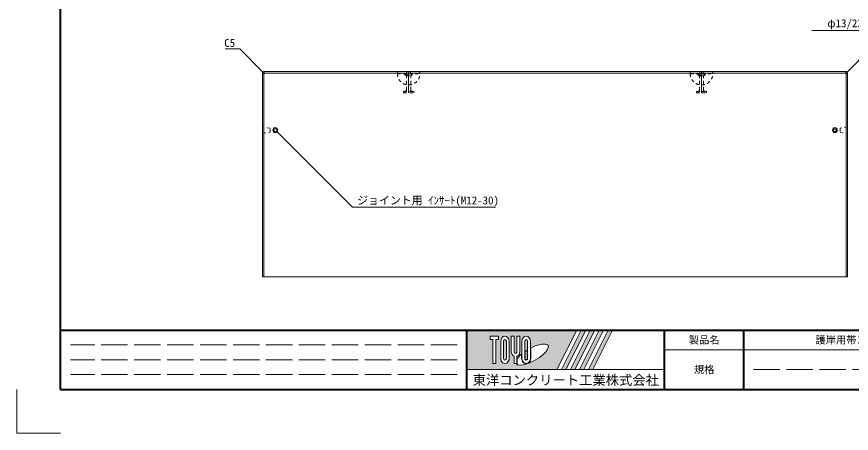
# Model space of a CAD drawing. Units: millimetres at full size, sheet at 1:15; details may follow other scales. Extents: x 175105 to 189665, y 872472 to 879507.
# Drawn here: x 185210 to 188059, y 872472 to 873894 of the extents above; entities that cross this region are included whole.
import ezdxf
from ezdxf.enums import TextEntityAlignment as Align

# ---------------------------------------------------------------- set-up
doc = ezdxf.new("R2010")
doc.units = ezdxf.units.MM
doc.header["$LTSCALE"] = 15
doc.linetypes.add('DASHED', pattern=[7.5, 6, -1.5])
doc.linetypes.add('USER2', pattern=[1.35, 0.75, -0.6])
for name, color, linetype, lineweight in [('Defpoints_3', 7, 'Continuous', 13), ('図枠', 7, 'Continuous', 5), ('寸法線', 7, 'Continuous', 13), ('本体', 2, 'Continuous', 5), ('補助線', 8, 'Continuous', 9), ('ｲﾝｻｰﾄ･ｱﾝｶｰ', 3, 'USER2', 9)]:
    doc.layers.add(name, color=color, linetype=linetype, lineweight=lineweight)
doc.styles.add('ＭＳ ゴシック', font='')
doc.styles.get('ＭＳ ゴシック').set_extended_font_data('MS Gothic')

# ---------------------------------------------------------------- blocks, each defined once
blk = doc.blocks.new('filled_arrow')
at = {"color": 0, "linetype": 'Continuous', "lineweight": -2}
blk.add_solid([(7.5, 1.25), (0, 0), (7.5, -1.25)], dxfattribs=at)

msp = doc.modelspace()

# ---------------------------------------------------------------- hatches: boundary and pattern name
at = {"layer": '図枠'}
h = msp.add_hatch(color=256, dxfattribs=at)
h.paths.add_polyline_path([(186747.1, 872824.11), (186747.1, 872689.11), (187054.44, 872689.11), (187121.94, 872824.11)])
edge = h.paths.add_edge_path(flags=16)
edge.add_ellipse((186969.48, 872740.52), major_axis=(54.55, 30.53), ratio=0.3471473, start_angle=-144.31122, end_angle=72.1899, ccw=False)
edge.add_ellipse((186949.28, 872727.34), major_axis=(0, 18.56), ratio=0.8463542, start_angle=-160.70346, end_angle=-90)
edge.add_line((186964.99, 872727.34), (186964.99, 872762.72))
edge = h.paths.add_edge_path(flags=16)
edge.add_ellipse((186949.28, 872785.88), major_axis=(0, 17.13), ratio=0.8463542, start_angle=-90, end_angle=90, ccw=False)
edge.add_line((186963.78, 872785.88), (186963.78, 872727.34))
edge.add_ellipse((186949.28, 872727.34), major_axis=(0, 17.13), ratio=0.8463542, start_angle=90, end_angle=-90, ccw=False)
edge.add_line((186934.78, 872727.34), (186934.78, 872785.88))
edge = h.paths.add_edge_path(flags=16)
edge.add_line((186954.11, 872785.88), (186954.11, 872727.34))
edge.add_ellipse((186949.28, 872727.34), major_axis=(0, 5.71), ratio=0.8463542, start_angle=90, end_angle=-90, ccw=False)
edge.add_line((186944.44, 872727.34), (186944.44, 872785.88))
edge.add_ellipse((186949.28, 872785.88), major_axis=(0, 5.71), ratio=0.8463542, start_angle=-90, end_angle=90, ccw=False)
edge = h.paths.add_edge_path(flags=16)
edge.add_line((186952.9, 872755.96), (186952.9, 872727.34))
edge.add_ellipse((186949.28, 872727.34), major_axis=(0, 4.28), ratio=0.8463541, start_angle=90, end_angle=-90, ccw=False)
edge.add_line((186945.65, 872727.34), (186945.65, 872751.27))
edge.add_ellipse((186969.48, 872740.52), major_axis=(54.55, 30.53), ratio=0.3471473, start_angle=107.79174, end_angle=126.47132, ccw=False)
edge = h.paths.add_edge_path(flags=16)
edge.add_ellipse((186913.02, 872750.54), major_axis=(0, 17.13), ratio=0.8463542, start_angle=-163.34117, end_angle=-90, ccw=False)
edge.add_line((186917.86, 872734.39), (186917.86, 872710.2))
edge.add_line((186917.86, 872710.2), (186908.19, 872710.2))
edge.add_line((186908.19, 872710.2), (186908.19, 872734.39))
edge.add_ellipse((186913.02, 872750.54), major_axis=(0, 17.13), ratio=0.8463542, start_angle=90, end_angle=163.34117, ccw=False)
edge.add_line((186898.52, 872750.54), (186898.52, 872803.02))
edge.add_line((186898.52, 872803.02), (186908.19, 872803.02))
edge.add_line((186908.19, 872803.02), (186908.19, 872750.54))
edge.add_ellipse((186913.02, 872750.54), major_axis=(0, 5.71), ratio=0.8463542, start_angle=90, end_angle=-90)
edge.add_line((186917.86, 872750.54), (186917.86, 872803.02))
edge.add_line((186917.86, 872803.02), (186927.53, 872803.02))
edge.add_line((186927.53, 872803.02), (186927.53, 872750.54))
edge = h.paths.add_edge_path(flags=16)
edge.add_line((186933.57, 872742.11), (186933.57, 872727.34))
edge.add_ellipse((186949.28, 872727.34), major_axis=(0, 18.56), ratio=0.8463542, start_angle=90, end_angle=-171.54427)
edge.add_ellipse((186969.48, 872740.52), major_axis=(54.55, 30.53), ratio=0.3471473, start_angle=-178.64954, end_angle=-148.29244, ccw=False)
edge.add_line((186915.77, 872708.78), (186919.07, 872708.78))
edge.add_line((186919.07, 872708.78), (186919.07, 872726.87))
edge.add_ellipse((186969.48, 872740.52), major_axis=(54.55, 30.53), ratio=0.3471473, start_angle=148.21912, end_angle=165.90812, ccw=False)
edge = h.paths.add_edge_path(flags=16)
edge.add_ellipse((186876.77, 872785.88), major_axis=(0, 17.13), ratio=0.8463542, start_angle=-90, end_angle=90, ccw=False)
edge.add_line((186891.27, 872785.88), (186891.27, 872727.34))
edge.add_ellipse((186876.77, 872727.34), major_axis=(0, 17.13), ratio=0.8463542, start_angle=90, end_angle=-90, ccw=False)
edge.add_line((186862.27, 872727.34), (186862.27, 872785.88))
edge = h.paths.add_edge_path(flags=16)
edge.add_line((186881.6, 872785.88), (186881.6, 872727.34))
edge.add_ellipse((186876.77, 872727.34), major_axis=(0, 5.71), ratio=0.8463542, start_angle=90, end_angle=-90, ccw=False)
edge.add_line((186871.93, 872727.34), (186871.93, 872785.88))
edge.add_ellipse((186876.77, 872785.88), major_axis=(0, 5.71), ratio=0.8463542, start_angle=-90, end_angle=90, ccw=False)
h.paths.add_polyline_path([(186855.02, 872803.02), (186855.02, 872791.59), (186845.35, 872791.59), (186845.35, 872710.2), (186835.68, 872710.2), (186835.68, 872791.59), (186826.01, 872791.59), (186826.01, 872803.02)], flags=16)
for points in [[(187069.75, 872689.11), (187085.06, 872689.11), (187152.56, 872824.11), (187137.25, 872824.11)], [(187183.19, 872824.11), (187167.88, 872824.11), (187100.38, 872689.11), (187115.69, 872689.11)], [(187213.82, 872824.11), (187198.51, 872824.11), (187131.01, 872689.11), (187146.32, 872689.11)], [(187244.45, 872824.11), (187229.13, 872824.11), (187161.63, 872689.11), (187176.95, 872689.11)]]:
    msp.add_hatch(color=256, dxfattribs=at).paths.add_polyline_path(points)

# ---------------------------------------------------------------- linework, layer by layer
at = {"layer": 'Defpoints_3'}
for p, q in [((185209.6, 872621.61), (185209.6, 872471.61)), ((185209.6, 872471.61), (185359.6, 872471.61))]:
    msp.add_line(p, q, dxfattribs=at)
at = {"layer": '図枠', "lineweight": 40}
for p, q in [((185359.6, 872621.61), (185359.6, 875321.61)), ((185359.6, 872824.11), (189514.6, 872824.11)), ((186747.1, 872621.61), (186747.1, 872824.11)), ((187422.1, 872621.61), (187422.1, 872824.11)), ((187692.1, 872621.61), (187692.1, 872824.11)), ((185359.6, 872621.61), (189514.6, 872621.61))]:
    msp.add_line(p, q, dxfattribs=at)
at = {"layer": '図枠'}
for p, q in [((186747.1, 872824.11), (187121.94, 872824.11)), ((186826.01, 872803.02), (186826.01, 872791.59)), ((186826.01, 872803.02), (186855.02, 872803.02)), ((186855.02, 872803.02), (186855.02, 872791.59)), ((186898.52, 872803.02), (186908.19, 872803.02)), ((186898.52, 872750.54), (186898.52, 872803.02)), ((186908.19, 872803.02), (186908.19, 872750.54)), ((186917.86, 872803.02), (186927.53, 872803.02)), ((186917.86, 872750.54), (186917.86, 872803.02)), ((186927.53, 872803.02), (186927.53, 872750.54)), ((187121.94, 872824.11), (187054.44, 872689.11)), ((187137.25, 872824.11), (187069.75, 872689.11)), ((187152.56, 872824.11), (187085.06, 872689.11)), ((187167.88, 872824.11), (187100.38, 872689.11)), ((187183.19, 872824.11), (187115.69, 872689.11)), ((187198.51, 872824.11), (187131.01, 872689.11)), ((187137.25, 872824.11), (187152.56, 872824.11)), ((187213.82, 872824.11), (187146.32, 872689.11)), ((187229.13, 872824.11), (187161.63, 872689.11)), ((187167.88, 872824.11), (187183.19, 872824.11)), ((187244.45, 872824.11), (187176.95, 872689.11)), ((187198.51, 872824.11), (187213.82, 872824.11)), ((187229.13, 872824.11), (187244.45, 872824.11)), ((186835.68, 872791.59), (186826.01, 872791.59)), ((186835.68, 872791.59), (186835.68, 872710.2)), ((186845.35, 872791.59), (186845.35, 872710.2)), ((186855.02, 872791.59), (186845.35, 872791.59)), ((186862.27, 872785.88), (186862.27, 872727.34)), ((186871.93, 872727.34), (186871.93, 872785.88)), ((186881.6, 872785.88), (186881.6, 872727.34)), ((186891.27, 872727.34), (186891.27, 872785.88)), ((186934.78, 872785.88), (186934.78, 872727.34)), ((186944.44, 872727.34), (186944.44, 872785.88)), ((186954.11, 872785.88), (186954.11, 872727.34)), ((186963.78, 872727.34), (186963.78, 872785.88)), ((186933.57, 872742.11), (186933.57, 872727.34)), ((186945.65, 872727.34), (186945.65, 872751.27)), ((186952.9, 872755.96), (186952.9, 872727.34)), ((186964.99, 872727.34), (186964.99, 872762.72)), ((186908.19, 872734.39), (186908.19, 872710.2)), ((186917.86, 872734.39), (186917.86, 872710.2)), ((186919.07, 872726.87), (186919.07, 872708.78)), ((186747.1, 872689.11), (187054.44, 872689.11)), ((186845.35, 872710.2), (186835.68, 872710.2)), ((186917.86, 872710.2), (186908.19, 872710.2)), ((186915.77, 872708.78), (186919.07, 872708.78)), ((187069.75, 872689.11), (187085.06, 872689.11)), ((187100.38, 872689.11), (187115.69, 872689.11)), ((187131.01, 872689.11), (187146.32, 872689.11)), ((187161.63, 872689.11), (187176.95, 872689.11))]:
    msp.add_line(p, q, dxfattribs=at)
at = {"layer": '図枠', "linetype": 'DASHED', "lineweight": 9}
for p, q in [((186713.35, 872773.48), (185393.35, 872773.48)), ((186713.35, 872722.86), (185393.35, 872722.86)), ((188603.35, 872689.11), (187725.85, 872689.11)), ((186713.35, 872672.23), (185393.35, 872672.23))]:
    msp.add_line(p, q, dxfattribs=at)
at = {"layer": '図枠', "lineweight": 13}
msp.add_line((189514.6, 872756.61), (187422.1, 872756.61), dxfattribs=at)
at = {"layer": '図枠'}
for centre, major_axis, ratio, start_param, end_param in [((186876.77, 872785.88), (0, 17.13), 0.846354, 4.712389, 7.8539816), ((186949.28, 872785.88), (0, 17.13), 0.846354, 4.712389, 7.8539816), ((186876.77, 872785.88), (0, 5.71), 0.846354, 4.712389, 7.8539816), ((186949.28, 872785.88), (0, 5.71), 0.846354, 4.712389, 7.8539816), ((186969.48, 872740.52), (54.55, 30.53), 0.347147, 4.2621853, 7.7429163), ((186913.02, 872750.54), (0, 17.13), 0.846354, 1.5707963, 2.8017557), ((186913.02, 872750.54), (0, 5.71), 0.846354, 1.5707963, 4.712389), ((186913.02, 872750.54), (0, 17.13), 0.846354, 3.4814296, 4.712389), ((186969.48, 872740.52), (54.55, 30.53), 0.347147, 2.0815197, 2.5155126), ((186969.48, 872740.52), (54.55, 30.53), 0.347147, 1.6817405, 1.8219833), ((186876.77, 872727.34), (0, 17.13), 0.846354, 1.5707963, 4.712389), ((186876.77, 872727.34), (0, 5.71), 0.846354, 1.5707963, 4.712389), ((186949.28, 872727.34), (0, 18.56), 0.846354, 1.5707963, 3.3154679), ((186949.28, 872727.34), (0, 17.13), 0.846354, 1.5707963, 4.712389), ((186949.28, 872727.34), (0, 5.71), 0.846354, 1.5707963, 4.712389), ((186949.28, 872727.34), (0, 4.28), 0.846354, 1.5707963, 4.712389), ((186949.28, 872727.34), (0, 18.56), 0.846354, 3.5338438, 4.712389), ((186969.48, 872740.52), (54.55, 30.53), 0.347147, 3.2093975, 4.2004451)]:
    msp.add_ellipse(centre, major_axis=major_axis, ratio=ratio, start_param=start_param, end_param=end_param, dxfattribs=at)
at = {"layer": '寸法線'}
for points in [[(188565.71, 873513.78), (188232.85, 873846.65), (187924.61, 873846.65)], [(186051.46, 873703.8), (185971.65, 873783.6), (185921.88, 873783.6)], [(188044.46, 873703.8), (188124.26, 873783.6), (188174.03, 873783.6)], [(186098.83, 873501.05), (186356, 873243.7), (186844.65, 873243.7)]]:
    msp.add_lwpolyline(points, dxfattribs=at)
at = {"layer": '本体', "lineweight": 13}
for p, q in [((186053.96, 873706.3), (186048.96, 873701.3)), ((186048.96, 873006.3), (186048.96, 873701.3)), ((186053.96, 873706.3), (188041.96, 873706.3)), ((188041.96, 873706.3), (188046.96, 873701.3)), ((188046.96, 873701.3), (188046.96, 873006.3)), ((188046.96, 873006.3), (186048.96, 873006.3))]:
    msp.add_line(p, q, dxfattribs=at)
at = {"layer": '本体'}
for p, q in [((186053.96, 873699.22), (186048.96, 873701.3)), ((186056.03, 873701.3), (186053.96, 873706.3)), ((186056.03, 873701.3), (186053.96, 873699.22)), ((186053.96, 873006.3), (186053.96, 873699.22)), ((186056.03, 873701.3), (188039.89, 873701.3)), ((188039.89, 873701.3), (188041.96, 873706.3)), ((188039.89, 873701.3), (188041.96, 873699.22)), ((188041.96, 873699.22), (188046.96, 873701.3)), ((188041.96, 873699.22), (188041.96, 873006.3))]:
    msp.add_line(p, q, dxfattribs=at)
at = {"layer": '補助線', "lineweight": 13}
for p, q in [((186547.96, 873706.3), (186547.96, 873634.29)), ((187547.96, 873706.3), (187547.96, 873634.29)), ((186747.1, 872689.11), (187422.1, 872689.11))]:
    msp.add_line(p, q, dxfattribs=at)
at = {"layer": '補助線'}
for p, q in [((186048.96, 873517.31), (186048.96, 873495.28)), ((188046.96, 873517.31), (188046.96, 873495.28))]:
    msp.add_line(p, q, dxfattribs=at)
at = {"layer": 'ｲﾝｻｰﾄ･ｱﾝｶｰ'}
for p, q in [((186509.46, 873706.3), (186586.46, 873706.3)), ((186509.46, 873706.3), (186509.46, 873699.29)), ((186509.46, 873699.29), (186586.46, 873699.29)), ((186535.46, 873699.29), (186535.46, 873695.29)), ((186540.96, 873692.29), (186535.46, 873695.29)), ((186535.46, 873695.29), (186560.46, 873695.29)), ((186540.96, 873692.29), (186554.96, 873692.29)), ((186540.96, 873643.41), (186540.96, 873692.29)), ((186541.96, 873706.3), (186541.96, 873699.29)), ((186553.96, 873706.3), (186553.96, 873699.29)), ((186554.96, 873692.29), (186560.46, 873695.29)), ((186554.96, 873643.41), (186554.96, 873692.29)), ((186560.46, 873699.29), (186560.46, 873695.29)), ((186586.46, 873706.3), (186586.46, 873699.29)), ((187509.46, 873706.3), (187586.46, 873706.3)), ((187509.46, 873706.3), (187509.46, 873699.29)), ((187509.46, 873699.29), (187586.46, 873699.29)), ((187535.46, 873699.29), (187535.46, 873695.29)), ((187540.96, 873692.29), (187535.46, 873695.29)), ((187535.46, 873695.29), (187560.46, 873695.29)), ((187540.96, 873692.29), (187554.96, 873692.29)), ((187540.96, 873643.41), (187540.96, 873692.29)), ((187541.96, 873706.3), (187541.96, 873699.29)), ((187553.96, 873706.3), (187553.96, 873699.29)), ((187554.96, 873692.29), (187560.46, 873695.29)), ((187554.96, 873643.41), (187554.96, 873692.29)), ((187560.46, 873699.29), (187560.46, 873695.29)), ((187586.46, 873706.3), (187586.46, 873699.29)), ((186538.73, 873640.51), (186530.46, 873638.29)), ((186530.46, 873638.29), (186530.46, 873634.29)), ((186530.46, 873638.29), (186565.46, 873638.29)), ((186530.46, 873634.29), (186565.46, 873634.29)), ((186557.18, 873640.51), (186565.46, 873638.29)), ((186565.46, 873638.29), (186565.46, 873634.29)), ((187538.73, 873640.51), (187530.46, 873638.29)), ((187530.46, 873638.29), (187530.46, 873634.29)), ((187530.46, 873638.29), (187565.46, 873638.29)), ((187530.46, 873634.29), (187565.46, 873634.29)), ((187557.18, 873640.51), (187565.46, 873638.29)), ((187565.46, 873638.29), (187565.46, 873634.29)), ((186074.96, 873513.15), (186048.96, 873517.31)), ((186074.96, 873499.44), (186074.96, 873513.15)), ((188046.96, 873517.31), (188020.96, 873513.15)), ((188020.96, 873513.15), (188020.96, 873499.44)), ((186048.96, 873495.28), (186074.96, 873499.44)), ((188020.96, 873499.44), (188046.96, 873495.28))]:
    msp.add_line(p, q, dxfattribs=at)
at = {"layer": 'ｲﾝｻｰﾄ･ｱﾝｶｰ', "linetype": 'Continuous'}
for centre, radius in [((186092.46, 873506.3), 8.25), ((186092.46, 873506.3), 5.25), ((188003.46, 873506.3), 8.25), ((188003.46, 873506.3), 5.25)]:
    msp.add_circle(centre, radius, dxfattribs=at)
at = {"layer": 'ｲﾝｻｰﾄ･ｱﾝｶｰ'}
for centre, radius, start, end in [((186547.96, 873699.29), 38.5, 180, 0), ((187547.96, 873699.29), 38.5, 180, 0), ((186537.96, 873643.41), 3, 284.9984, 0), ((186557.96, 873643.41), 3, 180, 255.00238), ((187537.96, 873643.41), 3, 284.9984, 0), ((187557.96, 873643.41), 3, 180, 255.00238)]:
    msp.add_arc(centre, radius, start, end, dxfattribs=at)

# ---------------------------------------------------------------- block references
at = {"layer": '寸法線', "xscale": 0.185, "yscale": 0.185}
for p, rotation in [((186051.46, 873703.8), 135), ((188044.46, 873703.8), 45), ((186098.83, 873501.05), 315)]:
    msp.add_blockref('filled_arrow', p, dxfattribs=dict(at, rotation=rotation))

# ---------------------------------------------------------------- texts
at = {"layer": '図枠', "style": 'ＭＳ ゴシック'}
for s, height, p in [('製品名', 25.63, (187557.1, 872790.36)), ('護岸用帯コンクリートＴＬ型', 25.63, (188164.6, 872790.36)), ('規格', 25.63, (187557.1, 872689.11)), ('東洋コンクリート工業株式会社', 33.32, (187084.6, 872653.25))]:
    msp.add_text(s, height=height, dxfattribs=at).set_placement(p, align=Align.MIDDLE_CENTER)
at = {"layer": '寸法線', "style": 'ＭＳ ゴシック'}
msp.add_text('φ13/22-26', height=27.34, dxfattribs=at).set_placement((187977.49, 873849.5), align=Align.BOTTOM_LEFT)
msp.add_text('C5', height=27.34, dxfattribs=at).set_placement((185955.65, 873818.16), align=Align.TOP_RIGHT)
msp.add_text('ジョイント用 ｲﾝｻｰﾄ(M12-30)', height=27.34, dxfattribs=at).set_placement((186372, 873280.31), align=Align.TOP_LEFT)

doc.saveas('drawing.dxf')
